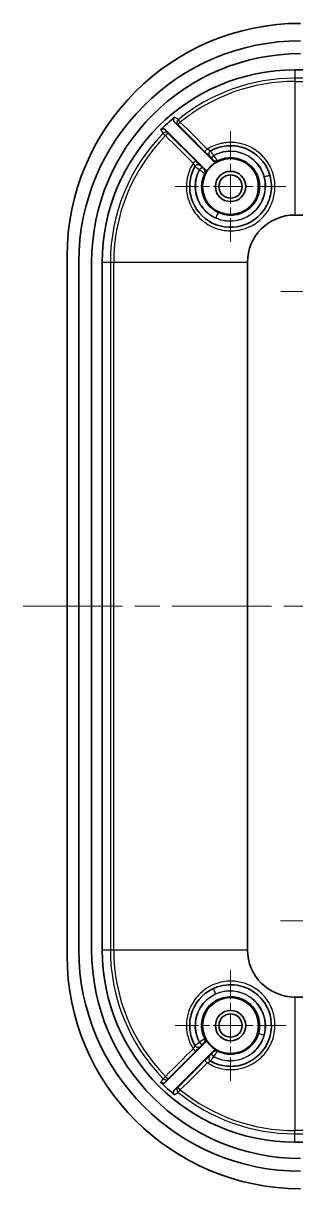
# Model space of a CAD drawing. Header units: millimetres. Extents: x 22 to 2802, y 12 to 434.
# Drawn here: x 1580.6 to 1603.9, y 242.5 to 342.5 of the extents above; entities that cross this region are included whole.
import ezdxf

# ---------------------------------------------------------------- set-up
doc = ezdxf.new("R2010")
doc.units = ezdxf.units.MM
doc.header["$LTSCALE"] = 1.5
doc.linetypes.add('CHAIN', pattern=[0.3543, 0.2362, -0.0295, 0.0591, -0.0295])
doc.layers.add('Center Mark (ISO)', color=131, linetype='Continuous', lineweight=18, true_color=0x7fffff)
doc.layers.add('Centerline (ISO)', color=131, linetype='Continuous', lineweight=18, true_color=0x7fffff)
doc.layers.add('Visible (ISO)', color=7, linetype='Continuous', lineweight=35)
doc.layers.add('Visible Narrow (ISO)', color=7, linetype='Continuous', lineweight=25)

msp = doc.modelspace()

# ---------------------------------------------------------------- linework, layer by layer
at = {"layer": 'Center Mark (ISO)', "linetype": 'CHAIN', "ltscale": 7.037547}
for p, q in [((1598.35, 333.24), (1598.35, 323.74)), ((1603.1, 328.49), (1593.6, 328.49)), ((1598.35, 261.24), (1598.35, 251.74)), ((1603.1, 256.49), (1593.6, 256.49))]:
    msp.add_line(p, q, dxfattribs=at)
at = {"layer": 'Center Mark (ISO)', "linetype": 'CHAIN', "ltscale": 6.963467}
msp.add_line((1612.05, 319.49), (1602.65, 319.49), dxfattribs=at)
at = {"layer": 'Center Mark (ISO)', "linetype": 'CHAIN', "ltscale": 6.999409}
msp.add_line((1612.08, 265.49), (1602.63, 265.49), dxfattribs=at)
at = {"layer": 'Centerline (ISO)', "linetype": 'CHAIN', "ltscale": 23.990969}
msp.add_line((1580.6, 292.49), (1738.1, 292.49), dxfattribs=at)
at = {"layer": 'Visible (ISO)'}
for p, q in [((1603.85, 338.49), (1608.35, 338.49)), ((1596.86, 330.69), (1593.55, 334)), ((1592.79, 333.35), (1596.15, 329.98)), ((1603.85, 326.04), (1714.85, 326.04)), ((1584.35, 322.49), (1584.35, 262.49)), ((1585.35, 262.99), (1585.35, 321.99)), ((1586.45, 321.99), (1586.45, 262.99)), ((1587.35, 262.99), (1587.35, 321.99)), ((1599.8, 262.99), (1599.8, 321.99)), ((1714.85, 258.94), (1603.85, 258.94)), ((1596.15, 255), (1592.79, 251.64)), ((1593.55, 250.98), (1596.86, 254.29)), ((1608.35, 246.49), (1603.85, 246.49))]:
    msp.add_line(p, q, dxfattribs=at)
for centre, radius in [((1598.35, 328.49), 2.4), ((1598.35, 328.49), 1.3), ((1598.35, 328.49), 1), ((1598.35, 256.49), 2.4), ((1598.35, 256.49), 1.3), ((1598.35, 256.49), 1)]:
    msp.add_circle(centre, radius, dxfattribs=at)
for centre, radius, start, end in [((1604.35, 322.49), 20, 90, 180), ((1604.35, 321.99), 19, 90, 180), ((1604.35, 321.99), 17.9, 90, 180), ((1603.85, 321.99), 16.5, 90, 180), ((1603.85, 321.99), 16.15, 129.5443, 135.3356), ((1598.35, 328.49), 2.43, 117.9489, 152.0511), ((1603.85, 321.99), 4.05, 90, 180), ((1604.35, 262.49), 20, 180, 270), ((1604.35, 262.99), 19, 180, 270), ((1604.35, 262.99), 17.9, 180, 270), ((1603.85, 262.99), 16.5, 180, 270), ((1603.85, 262.99), 4.05, 180, 270), ((1598.35, 256.49), 2.43, 207.9489, 242.0511), ((1603.85, 262.99), 16.15, 224.6644, 230.4557)]:
    msp.add_arc(centre, radius, start, end, dxfattribs=at)
for points, knots in [([(1593.57, 334.45), (1593.55, 334.43), (1593.54, 334.42), (1593.51, 334.38), (1593.5, 334.36), (1593.47, 334.3), (1593.46, 334.27), (1593.46, 334.19), (1593.46, 334.16), (1593.48, 334.1), (1593.49, 334.08), (1593.52, 334.04), (1593.53, 334.02), (1593.55, 334)], [-0.0499464, -0.0499464, -0.0499464, -0.0499464, -0.0429883, -0.0429883, -0.0360296, -0.0360296, -0.0249849, -0.0249849, -0.0139376, -0.0139376, -0.0069688, -0.0069688, 0, 0, 0, 0]), ([(1592.79, 333.35), (1592.78, 333.36), (1592.76, 333.37), (1592.72, 333.4), (1592.71, 333.41), (1592.65, 333.43), (1592.62, 333.43), (1592.54, 333.43), (1592.5, 333.43), (1592.45, 333.41), (1592.43, 333.4), (1592.4, 333.37), (1592.38, 333.36), (1592.37, 333.35)], [-0.0472684, -0.0472684, -0.0472684, -0.0472684, -0.041016, -0.041016, -0.0347632, -0.0347632, -0.0236502, -0.0236502, -0.0125375, -0.0125375, -0.0062683, -0.0062683, 0, 0, 0, 0]), ([(1596.63, 331.54), (1597.01, 331.75), (1597.9, 332.05), (1599.84, 331.93), (1601.46, 330.58), (1601.95, 328.66), (1601.71, 327.19), (1600.9, 325.95), (1599.23, 324.85), (1596.59, 324.97), (1594.91, 327.02), (1594.79, 328.95), (1595.09, 329.83), (1595.3, 330.21)], [1.30268, 1.30268, 1.30268, 1.30268, 1.44476, 1.60317, 1.92, 2.07842, 2.23684, 2.39525, 2.55367, 2.8705, 3.18733, 3.34575, 3.48728, 3.48728, 3.48728, 3.48728]), ([(1596.86, 330.69), (1596.89, 330.66), (1596.92, 330.64), (1596.96, 330.63), (1596.97, 330.62), (1596.99, 330.61), (1597, 330.61), (1597.03, 330.61), (1597.05, 330.6), (1597.07, 330.6), (1597.1, 330.6), (1597.12, 330.61), (1597.15, 330.61), (1597.17, 330.62), (1597.19, 330.63), (1597.21, 330.64)], [0, 0, 0, 0, 0.0117193, 0.0117193, 0.0117193, 0.0164193, 0.0164193, 0.0164193, 0.0234384, 0.0234384, 0.0234384, 0.0308632, 0.0308632, 0.0308632, 0.0382879, 0.0382879, 0.0382879, 0.0382879]), ([(1596.21, 329.63), (1596.23, 329.66), (1596.24, 329.7), (1596.24, 329.74), (1596.24, 329.78), (1596.24, 329.81), (1596.23, 329.84), (1596.23, 329.85), (1596.23, 329.85), (1596.23, 329.86), (1596.22, 329.88), (1596.21, 329.9), (1596.2, 329.92), (1596.19, 329.95), (1596.17, 329.97), (1596.15, 329.98)], [0, 0, 0, 0, 0.0117193, 0.0117193, 0.0117193, 0.0218978, 0.0218978, 0.0218978, 0.0234385, 0.0234385, 0.0234385, 0.0308632, 0.0308632, 0.0308632, 0.0382879, 0.0382879, 0.0382879, 0.0382879]), ([(1595.3, 254.77), (1595.09, 255.15), (1594.79, 256.04), (1594.91, 257.97), (1596.37, 259.73), (1598.35, 260.1), (1599.79, 259.76), (1600.9, 259.04), (1601.99, 257.38), (1601.87, 254.74), (1599.83, 253.05), (1597.9, 252.93), (1597.01, 253.23), (1596.63, 253.44)], [1.2948, 1.2948, 1.2948, 1.2948, 1.43633, 1.59474, 1.91158, 2.1228, 2.22841, 2.38683, 2.54524, 2.86207, 3.17891, 3.33732, 3.4794, 3.4794, 3.4794, 3.4794]), ([(1596.15, 255), (1596.18, 255.03), (1596.2, 255.06), (1596.22, 255.1), (1596.23, 255.11), (1596.23, 255.13), (1596.23, 255.14), (1596.24, 255.17), (1596.24, 255.19), (1596.24, 255.21), (1596.24, 255.24), (1596.24, 255.26), (1596.23, 255.29), (1596.23, 255.31), (1596.22, 255.33), (1596.21, 255.35)], [0, 0, 0, 0, 0.0117193, 0.0117193, 0.0117193, 0.0164193, 0.0164193, 0.0164193, 0.0234384, 0.0234384, 0.0234384, 0.0308632, 0.0308632, 0.0308632, 0.0382879, 0.0382879, 0.0382879, 0.0382879]), ([(1597.21, 254.35), (1597.18, 254.37), (1597.14, 254.38), (1597.1, 254.38), (1597.07, 254.38), (1597.04, 254.38), (1597, 254.37), (1597, 254.37), (1596.99, 254.37), (1596.99, 254.37), (1596.96, 254.36), (1596.94, 254.35), (1596.92, 254.34), (1596.9, 254.33), (1596.88, 254.31), (1596.86, 254.29)], [0, 0, 0, 0, 0.0117193, 0.0117193, 0.0117193, 0.0218978, 0.0218978, 0.0218978, 0.0234385, 0.0234385, 0.0234385, 0.0308632, 0.0308632, 0.0308632, 0.0382879, 0.0382879, 0.0382879, 0.0382879]), ([(1592.37, 251.64), (1592.38, 251.62), (1592.4, 251.61), (1592.43, 251.59), (1592.45, 251.58), (1592.5, 251.56), (1592.54, 251.55), (1592.61, 251.55), (1592.65, 251.56), (1592.71, 251.58), (1592.72, 251.59), (1592.76, 251.61), (1592.78, 251.62), (1592.79, 251.64)], [-0.0472738, -0.0472738, -0.0472738, -0.0472738, -0.041019, -0.041019, -0.0347632, -0.0347632, -0.0236514, -0.0236514, -0.0125367, -0.0125367, -0.0062682, -0.0062682, 0, 0, 0, 0]), ([(1593.55, 250.98), (1593.53, 250.97), (1593.52, 250.95), (1593.49, 250.91), (1593.48, 250.89), (1593.46, 250.83), (1593.46, 250.79), (1593.46, 250.72), (1593.47, 250.68), (1593.5, 250.63), (1593.51, 250.61), (1593.54, 250.57), (1593.55, 250.55), (1593.57, 250.54)], [-0.0499401, -0.0499401, -0.0499401, -0.0499401, -0.0429847, -0.0429847, -0.0360294, -0.0360294, -0.0249835, -0.0249835, -0.0139381, -0.0139381, -0.0069687, -0.0069687, 0, 0, 0, 0])]:
    msp.add_open_spline(points, degree=3, knots=knots, dxfattribs=at)
at = {"layer": 'Visible Narrow (ISO)'}
for p, q in [((1603.85, 338.49), (1603.85, 337.78)), ((1714.85, 337.78), (1603.85, 337.78)), ((1603.85, 337.78), (1603.85, 337.51)), ((1603.85, 337.51), (1714.85, 337.51)), ((1603.85, 337.51), (1603.85, 326.04)), ((1594.04, 334.01), (1593.87, 334.23)), ((1592.58, 333.05), (1592.78, 332.86)), ((1595.37, 330.69), (1593.01, 333.05)), ((1596.57, 331.07), (1596.57, 331.07)), ((1596.91, 331.15), (1596.9, 331.16)), ((1595.78, 330.28), (1595.78, 330.28)), ((1595.92, 330.13), (1595.91, 330.14)), ((1596.71, 330.93), (1596.71, 330.92)), ((1595.68, 329.94), (1595.69, 329.93)), ((1587.35, 321.99), (1588.06, 321.99)), ((1588.06, 321.99), (1588.34, 321.99)), ((1588.06, 321.99), (1588.06, 262.99)), ((1588.34, 262.99), (1588.34, 321.99)), ((1588.34, 321.99), (1599.8, 321.99)), ((1587.35, 262.99), (1588.06, 262.99)), ((1588.06, 262.99), (1588.34, 262.99)), ((1588.34, 262.99), (1599.8, 262.99)), ((1603.85, 258.94), (1603.85, 247.48)), ((1595.69, 255.05), (1595.68, 255.04)), ((1593.01, 251.93), (1595.37, 254.3)), ((1595.78, 254.71), (1595.78, 254.71)), ((1595.91, 254.85), (1595.92, 254.85)), ((1596.71, 254.06), (1596.71, 254.05)), ((1596.57, 253.92), (1596.57, 253.92)), ((1596.9, 253.82), (1596.91, 253.83)), ((1592.78, 252.13), (1592.58, 251.93)), ((1593.87, 250.76), (1594.04, 250.97)), ((1603.85, 247.2), (1603.85, 247.48)), ((1714.85, 247.48), (1603.85, 247.48)), ((1603.85, 247.2), (1714.85, 247.2)), ((1603.85, 246.49), (1603.85, 247.2))]:
    msp.add_line(p, q, dxfattribs=at)
for centre, radius, start, end in [((1603.85, 321.99), 15.79, 90, 129.2157), ((1603.85, 321.99), 15.51, 90, 129.2157), ((1603.85, 321.99), 15.79, 135.5435, 180), ((1603.85, 321.99), 15.51, 135.5435, 180), ((1603.85, 262.99), 15.79, 180, 224.4565), ((1603.85, 262.99), 15.51, 180, 224.4565), ((1603.85, 262.99), 15.79, 230.7843, 270), ((1603.85, 262.99), 15.51, 230.7843, 270)]:
    msp.add_arc(centre, radius, start, end, dxfattribs=at)
for centre, major_axis, ratio, start_param, end_param in [((1594.06, 333.99), (-0.179, -0.241), 0.99935, 4.46568, 6.13718), ((1594.06, 333.99), (-0.212, -0.212), 0.07606, 4.70465, 6.27793), ((1592.8, 332.84), (0.241, 0.178), 0.99938, 0.14871, 1.7288), ((1592.8, 332.84), (0.212, 0.212), 0.07644, 0.00525, 1.57155), ((1596.37, 331.68), (-0.212, -0.212), 0.07582, 4.7026, 6.27793), ((1596.78, 331.28), (-0.147, 0.261), 0.99999, 0.5088, 1.84284), ((1596.78, 331.28), (-0.147, 0.261), 0.99999, 0.00059, 1.8424), ((1596.78, 331.28), (-0.147, 0.261), 0.99999, 0.00574, 0.18881), ((1596.92, 331.14), (-0.212, -0.212), 0.07573, 4.70193, 6.27793), ((1596.93, 331.14), (-0.212, -0.212), 0.07573, 4.70191, 6.27793), ((1595.16, 330.47), (0.212, 0.212), 0.07644, 0.00525, 1.57176), ((1595.57, 330.07), (-0.261, 0.147), 0.99999, 4.44077, 6.28225), ((1595.56, 330.06), (-0.261, 0.147), 0.99999, 6.09613, 6.27713), ((1595.56, 330.06), (-0.261, 0.147), 0.99999, 4.44033, 5.77204), ((1595.7, 329.93), (0.212, 0.212), 0.07644, 0.00525, 1.57186), ((1595.71, 329.92), (0.212, 0.212), 0.07644, 0.00525, 1.57186), ((1597.08, 330.98), (0.212, -0.212), 0.99999, 4.71239, 5.96965), ((1595.87, 329.76), (0.212, -0.212), 0.99999, 0.31355, 1.5708), ((1601.25, 329.28), (0.482, 0.131), 0.07622, 0, 1.5767), ((1597.11, 325.77), (0.208, 0.455), 0.07619, 0.00525, 1.56448), ((1597.1, 259.22), (-0.209, 0.454), 0.07622, 0, 1.5767), ((1595.7, 255.06), (0.212, -0.212), 0.07644, 4.71134, 6.27793), ((1595.71, 255.07), (0.212, -0.212), 0.07644, 4.71132, 6.27793), ((1595.87, 255.22), (0.212, 0.212), 0.99999, 4.71239, 5.96964), ((1601.24, 255.72), (-0.483, 0.13), 0.07619, 0.00525, 1.56448), ((1595.16, 254.51), (0.212, -0.212), 0.07644, 4.71142, 6.27793), ((1595.57, 254.92), (-0.261, -0.147), 0.99999, 0.00089, 1.84241), ((1595.56, 254.92), (-0.261, -0.147), 0.99999, 0.006, 0.18705), ((1595.56, 254.92), (-0.261, -0.147), 0.99999, 0.51114, 1.84286), ((1596.92, 253.84), (-0.212, 0.212), 0.07573, 0.00525, 1.58126), ((1596.93, 253.85), (-0.212, 0.212), 0.07573, 0.00525, 1.58128), ((1597.08, 254.01), (0.212, 0.212), 0.99999, 0.31354, 1.5708), ((1596.37, 253.3), (-0.212, 0.212), 0.07582, 0.00525, 1.58058), ((1596.78, 253.7), (-0.147, -0.261), 0.99999, 4.44034, 5.77438), ((1596.78, 253.71), (-0.147, -0.261), 0.99999, 4.44079, 6.2825), ((1596.78, 253.7), (-0.147, -0.261), 0.99999, 6.09438, 6.27735), ((1592.8, 252.14), (0.212, -0.212), 0.07644, 4.71163, 6.27793), ((1592.8, 252.14), (0.241, -0.178), 0.99938, 4.55438, 6.13448), ((1594.06, 250.99), (-0.179, 0.241), 0.99935, 0.14601, 1.81751), ((1594.06, 250.99), (-0.212, 0.212), 0.07606, 0.00525, 1.57853)]:
    msp.add_ellipse(centre, major_axis=major_axis, ratio=ratio, start_param=start_param, end_param=end_param, dxfattribs=at)
for points in [[(1593.55, 334), (1593.65, 333.93), (1593.75, 333.86), (1593.85, 333.78)], [(1593.87, 334.23), (1593.77, 334.3), (1593.67, 334.37), (1593.57, 334.45)], [(1596.36, 331.7), (1595.59, 332.47), (1594.82, 333.24), (1594.04, 334.01)], [(1592.37, 333.35), (1592.44, 333.25), (1592.51, 333.15), (1592.58, 333.05)], [(1593.01, 333.05), (1592.94, 333.15), (1592.86, 333.25), (1592.79, 333.35)], [(1593.85, 333.78), (1594.62, 333.01), (1595.39, 332.24), (1596.16, 331.47)], [(1592.78, 332.86), (1593.57, 332.07), (1594.36, 331.28), (1595.15, 330.49)], [(1596.08, 329.97), (1596.08, 329.97), (1596.04, 330.01), (1595.96, 330.09), (1595.92, 330.13)], [(1596.71, 330.92), (1596.75, 330.88), (1596.84, 330.8), (1596.87, 330.76), (1596.87, 330.76)], [(1596.87, 330.76), (1596.87, 330.74), (1596.87, 330.71), (1596.86, 330.69)], [(1597.21, 330.64), (1597.22, 330.66), (1597.22, 330.68), (1597.22, 330.71)], [(1596.15, 329.98), (1596.13, 329.98), (1596.11, 329.98), (1596.08, 329.97)], [(1596.14, 329.62), (1596.16, 329.63), (1596.18, 329.63), (1596.21, 329.63)], [(1601.23, 255.68), (1601.37, 256.22), (1601.35, 257.37), (1600.4, 258.83), (1598.83, 259.58), (1597.11, 259.38), (1595.76, 258.3), (1595.18, 256.67), (1595.43, 255.54), (1595.69, 255.05)], [(1595.92, 254.85), (1595.96, 254.89), (1596.04, 254.98), (1596.08, 255.01), (1596.08, 255.01)], [(1596.08, 255.01), (1596.11, 255.01), (1596.13, 255.01), (1596.15, 255)], [(1596.21, 255.35), (1596.18, 255.36), (1596.16, 255.36), (1596.14, 255.36)], [(1595.15, 254.5), (1594.36, 253.71), (1593.57, 252.92), (1592.78, 252.13)], [(1596.87, 254.22), (1596.87, 254.22), (1596.84, 254.18), (1596.75, 254.1), (1596.71, 254.06)], [(1596.86, 254.29), (1596.87, 254.27), (1596.87, 254.25), (1596.87, 254.22)], [(1597.22, 254.28), (1597.22, 254.3), (1597.22, 254.32), (1597.21, 254.35)], [(1596.16, 253.51), (1595.39, 252.74), (1594.62, 251.97), (1593.85, 251.2)], [(1594.04, 250.97), (1594.82, 251.74), (1595.59, 252.51), (1596.36, 253.28)], [(1592.58, 251.93), (1592.51, 251.84), (1592.44, 251.74), (1592.37, 251.64)], [(1592.79, 251.64), (1592.86, 251.74), (1592.94, 251.83), (1593.01, 251.93)], [(1593.85, 251.2), (1593.75, 251.13), (1593.65, 251.06), (1593.55, 250.98)], [(1593.57, 250.54), (1593.67, 250.61), (1593.77, 250.69), (1593.87, 250.76)]]:
    msp.add_open_spline(points, degree=3, dxfattribs=at)
for points, knots in [([(1595.15, 330.49), (1594.87, 330.04), (1594.68, 329.54), (1594.61, 329.01), (1594.6, 328.95), (1594.59, 328.88), (1594.59, 328.82), (1594.55, 328.36), (1594.59, 327.89), (1594.72, 327.45), (1594.72, 327.42), (1594.73, 327.39), (1594.74, 327.37), (1594.89, 326.89), (1595.13, 326.44), (1595.45, 326.06), (1595.77, 325.67), (1596.17, 325.35), (1596.61, 325.12), (1596.63, 325.11), (1596.65, 325.1), (1596.67, 325.08), (1597.08, 324.88), (1597.53, 324.75), (1597.99, 324.7), (1598.42, 324.66), (1598.85, 324.69), (1599.26, 324.79), (1599.43, 324.83), (1599.58, 324.87), (1599.74, 324.93), (1599.83, 324.97), (1599.93, 325.01), (1600.02, 325.05), (1600.22, 325.15), (1600.41, 325.26), (1600.59, 325.39), (1600.76, 325.51), (1600.91, 325.64), (1601.05, 325.79), (1601.06, 325.8), (1601.07, 325.81), (1601.08, 325.82), (1601.23, 325.96), (1601.36, 326.13), (1601.48, 326.3), (1601.63, 326.52), (1601.76, 326.75), (1601.87, 327), (1601.88, 327.03), (1601.89, 327.07), (1601.9, 327.1), (1602.04, 327.46), (1602.12, 327.84), (1602.15, 328.22), (1602.16, 328.36), (1602.16, 328.5), (1602.15, 328.65), (1602.14, 329), (1602.07, 329.36), (1601.96, 329.69), (1601.9, 329.85), (1601.84, 330.01), (1601.76, 330.16), (1601.62, 330.43), (1601.46, 330.69), (1601.26, 330.92), (1600.97, 331.26), (1600.61, 331.56), (1600.22, 331.78), (1599.96, 331.93), (1599.69, 332.05), (1599.4, 332.13), (1599.27, 332.16), (1599.13, 332.2), (1599, 332.22), (1598.61, 332.28), (1598.22, 332.29), (1597.83, 332.23), (1597.72, 332.22), (1597.61, 332.2), (1597.5, 332.17), (1597.1, 332.08), (1596.71, 331.92), (1596.36, 331.7)], [-3.50416, -3.50416, -3.50416, -3.50416, -3.34577, -3.34577, -3.34577, -3.32566, -3.32566, -3.32566, -3.18731, -3.18731, -3.18731, -3.17857, -3.17857, -3.17857, -3.02872, -3.02872, -3.02872, -2.87756, -2.87756, -2.87756, -2.87046, -2.87046, -2.87046, -2.73225, -2.73225, -2.73225, -2.60338, -2.60338, -2.60338, -2.55366, -2.55366, -2.55366, -2.52313, -2.52313, -2.52313, -2.45584, -2.45584, -2.45584, -2.39521, -2.39521, -2.39521, -2.39104, -2.39104, -2.39104, -2.32811, -2.32811, -2.32811, -2.24722, -2.24722, -2.24722, -2.23682, -2.23682, -2.23682, -2.12112, -2.12112, -2.12112, -2.07845, -2.07845, -2.07845, -1.97132, -1.97132, -1.97132, -1.92, -1.92, -1.92, -1.829, -1.829, -1.829, -1.69256, -1.69256, -1.69256, -1.60326, -1.60326, -1.60326, -1.5616, -1.5616, -1.5616, -1.44469, -1.44469, -1.44469, -1.41085, -1.41085, -1.41085, -1.28634, -1.28634, -1.28634, -1.28634]), ([(1596.16, 331.47), (1596.27, 331.36), (1596.42, 331.22), (1596.54, 331.09), (1596.57, 331.07), (1596.57, 331.07)], [-0.0911333, -0.0911333, -0.0911333, -0.0911333, -0.0455666, -0.0260381, 0, 0, 0, 0]), ([(1596.63, 331.54), (1596.63, 331.54), (1596.62, 331.55), (1596.6, 331.56), (1596.59, 331.56), (1596.57, 331.57), (1596.55, 331.58), (1596.5, 331.61), (1596.43, 331.66), (1596.36, 331.7)], [0, 0, 0, 0, 0.0260381, 0.0260381, 0.0260381, 0.0451767, 0.0451767, 0.0451767, 0.0911333, 0.0911333, 0.0911333, 0.0911333]), ([(1596.57, 331.07), (1596.57, 331.07), (1596.58, 331.06), (1596.61, 331.02), (1596.67, 330.97), (1596.71, 330.93)], [0, 0, 0, 0, 0.0065435, 0.0152682, 0.0305364, 0.0305364, 0.0305364, 0.0305364]), ([(1596.9, 331.16), (1596.83, 331.26), (1596.76, 331.36), (1596.71, 331.43), (1596.68, 331.47), (1596.66, 331.5), (1596.65, 331.52), (1596.64, 331.53), (1596.63, 331.54), (1596.63, 331.54)], [-0.0305364, -0.0305364, -0.0305364, -0.0305364, -0.0152682, -0.0152682, -0.0152682, -0.0065435, -0.0065435, -0.0065435, -0.0003081, -0.0003081, -0.0003081, -0.0003081]), ([(1596.9, 331.16), (1597.58, 331.53), (1598.95, 331.68), (1600.56, 330.74), (1601.1, 329.82), (1601.23, 329.32)], [1.515328, 1.515328, 1.515328, 1.515328, 1.772554, 1.948153, 2.123752, 2.123752, 2.123752, 2.123752]), ([(1597.08, 325.79), (1597.6, 325.55), (1598.5, 325.43), (1599.76, 325.82), (1600.71, 326.55), (1601.39, 327.88), (1601.34, 329.53), (1600.3, 331.01), (1598.61, 331.68), (1597.42, 331.43), (1596.91, 331.15)], [-1.507971, -1.507971, -1.507971, -1.507971, -1.368624, -1.298951, -1.194441, -1.089931, -0.950585, -0.811238, -0.671892, -0.532545, -0.532545, -0.532545, -0.532545]), ([(1597.22, 330.71), (1597.22, 330.71), (1597.18, 330.76), (1597.13, 330.84), (1597.07, 330.93), (1596.99, 331.04), (1596.91, 331.15)], [-0.0334927, -0.0334927, -0.0334927, -0.0334927, -0.0170342, -0.0170342, -0.0170342, 0, 0, 0, 0]), ([(1597.22, 330.71), (1597.63, 330.92), (1598.6, 331.11), (1599.98, 330.56), (1600.85, 329.33), (1600.9, 327.95), (1600.33, 326.85), (1599.55, 326.25), (1598.5, 325.92), (1597.76, 326.03), (1597.32, 326.23)], [0.537815, 0.537815, 0.537815, 0.537815, 0.671892, 0.811238, 0.950585, 1.089931, 1.194441, 1.298951, 1.368624, 1.507971, 1.507971, 1.507971, 1.507971]), ([(1595.15, 330.49), (1595.19, 330.42), (1595.26, 330.31), (1595.3, 330.23), (1595.3, 330.21), (1595.3, 330.21)], [0, 0, 0, 0, 0.0456514, 0.0717379, 0.0913025, 0.0913025, 0.0913025, 0.0913025]), ([(1595.3, 330.21), (1595.3, 330.21), (1595.32, 330.2), (1595.34, 330.18), (1595.36, 330.17), (1595.38, 330.15), (1595.41, 330.13), (1595.48, 330.08), (1595.58, 330.01), (1595.68, 329.94)], [-0.0302501, -0.0302501, -0.0302501, -0.0302501, -0.0218618, -0.0218618, -0.0218618, -0.0155018, -0.0155018, -0.0155018, 0, 0, 0, 0]), ([(1595.78, 330.28), (1595.78, 330.28), (1595.76, 330.3), (1595.64, 330.41), (1595.48, 330.58), (1595.37, 330.69)], [-0.0913028, -0.0913028, -0.0913028, -0.0913028, -0.0717379, -0.0456514, 0, 0, 0, 0]), ([(1595.91, 330.14), (1595.88, 330.17), (1595.83, 330.22), (1595.79, 330.27), (1595.78, 330.28), (1595.78, 330.28)], [0, 0, 0, 0, 0.0153033, 0.0218618, 0.0306065, 0.0306065, 0.0306065, 0.0306065]), ([(1601.23, 329.32), (1601.38, 328.78), (1601.36, 327.61), (1600.4, 326.14), (1598.81, 325.39), (1597.08, 325.6), (1595.72, 326.71), (1595.17, 328.35), (1595.43, 329.46), (1595.68, 329.94)], [0, 0, 0, 0, 0.18936, 0.37871, 0.56807, 0.75743, 0.94679, 1.13614, 1.31911, 1.31911, 1.31911, 1.31911]), ([(1595.69, 329.93), (1595.47, 329.53), (1595.36, 329.07), (1595.34, 328.61), (1595.33, 328.22), (1595.39, 327.83), (1595.53, 327.46), (1595.55, 327.38), (1595.58, 327.31), (1595.62, 327.23), (1595.75, 326.95), (1595.93, 326.7), (1596.14, 326.47), (1596.4, 326.19), (1596.72, 325.95), (1597.08, 325.79)], [-0.392703, -0.392703, -0.392703, -0.392703, -0.282132, -0.282132, -0.282132, -0.188064, -0.188064, -0.188064, -0.168365, -0.168365, -0.168365, -0.09391, -0.09391, -0.09391, 0, 0, 0, 0]), ([(1595.69, 329.93), (1595.8, 329.86), (1595.92, 329.78), (1596, 329.72), (1596.08, 329.66), (1596.14, 329.63), (1596.14, 329.62)], [-0.0335097, -0.0335097, -0.0335097, -0.0335097, -0.0167549, -0.0167549, -0.0167549, -0.0001689, -0.0001689, -0.0001689, -0.0001689]), ([(1597.32, 326.23), (1596.79, 326.47), (1596.35, 326.9), (1596.1, 327.43), (1595.78, 328.11), (1595.79, 328.95), (1596.14, 329.62)], [0, 0, 0, 0, 0.168301, 0.168301, 0.168301, 0.387589, 0.387589, 0.387589, 0.387589]), ([(1596.36, 253.28), (1596.57, 253.16), (1596.78, 253.05), (1597.28, 252.86), (1597.55, 252.79), (1598.04, 252.72), (1598.26, 252.71), (1598.78, 252.72), (1599.1, 252.77), (1599.57, 252.91), (1599.73, 252.96), (1600.34, 253.24), (1600.75, 253.53), (1601.37, 254.16), (1601.59, 254.48), (1601.81, 254.93), (1601.86, 255.04), (1602.08, 255.6), (1602.16, 256.09), (1602.15, 257.02), (1602.06, 257.47), (1601.9, 257.9), (1601.9, 257.91), (1601.79, 258.18), (1601.66, 258.42), (1601.38, 258.83), (1601.24, 259.01), (1601.07, 259.18), (1601.06, 259.19), (1600.91, 259.34), (1600.75, 259.47), (1600.41, 259.72), (1600.22, 259.83), (1599.93, 259.97), (1599.83, 260.02), (1599.58, 260.11), (1599.43, 260.16), (1599.08, 260.24), (1598.9, 260.27), (1598.49, 260.31), (1598.27, 260.31), (1597.57, 260.25), (1597.1, 260.11), (1596.65, 259.89), (1596.63, 259.88), (1596.19, 259.65), (1595.82, 259.35), (1595.21, 258.65), (1594.97, 258.26), (1594.78, 257.73), (1594.74, 257.64), (1594.62, 257.22), (1594.58, 256.88), (1594.57, 256.36), (1594.58, 256.16), (1594.68, 255.45), (1594.87, 254.94), (1595.15, 254.5)], [-3.49574, -3.49574, -3.49574, -3.49574, -3.42248, -3.42248, -3.33733, -3.33733, -3.27357, -3.27357, -3.1789, -3.1789, -3.12699, -3.12699, -2.9774, -2.9774, -2.86203, -2.86203, -2.82635, -2.82635, -2.67996, -2.67996, -2.54522, -2.54522, -2.54158, -2.54158, -2.45895, -2.45895, -2.39104, -2.39104, -2.38674, -2.38674, -2.32627, -2.32627, -2.25899, -2.25899, -2.22835, -2.22835, -2.17875, -2.17875, -2.12279, -2.12279, -2.0551, -2.0551, -1.91149, -1.91149, -1.90501, -1.90501, -1.76248, -1.76248, -1.62586, -1.62586, -1.59476, -1.59476, -1.49472, -1.49472, -1.43621, -1.43621, -1.27791, -1.27791, -1.27791, -1.27791]), ([(1595.68, 255.04), (1595.24, 255.86), (1595.19, 257.67), (1596.42, 258.9), (1597.06, 259.2)], [1.571683, 1.571683, 1.571683, 1.571683, 1.88441, 2.123752, 2.123752, 2.123752, 2.123752]), ([(1596.14, 255.36), (1595.93, 255.76), (1595.84, 256.21), (1595.87, 256.65), (1595.9, 257.11), (1596.06, 257.57), (1596.33, 257.94), (1596.6, 258.32), (1596.97, 258.61), (1597.4, 258.79), (1597.82, 258.97), (1598.3, 259.02), (1598.75, 258.95), (1599.21, 258.88), (1599.65, 258.67), (1599.99, 258.37), (1600.34, 258.06), (1600.6, 257.66), (1600.74, 257.22), (1600.87, 256.77), (1600.88, 256.29), (1600.76, 255.85)], [0.57766, 0.57766, 0.57766, 0.57766, 0.706179, 0.706179, 0.706179, 0.839811, 0.839811, 0.839811, 0.973443, 0.973443, 0.973443, 1.107075, 1.107075, 1.107075, 1.240707, 1.240707, 1.240707, 1.374339, 1.374339, 1.374339, 1.507971, 1.507971, 1.507971, 1.507971]), ([(1597.06, 259.2), (1597.33, 259.32), (1597.89, 259.49), (1598.78, 259.48), (1599.63, 259.22), (1600.37, 258.72), (1600.94, 258.03), (1601.4, 256.94), (1601.34, 255.42), (1600.27, 253.94), (1598.85, 253.4), (1597.68, 253.49), (1597.15, 253.69), (1596.9, 253.82)], [0, 0, 0, 0, 0.09869, 0.19738, 0.29606, 0.39475, 0.49344, 0.59213, 0.78951, 0.98688, 1.18426, 1.28295, 1.37546, 1.37546, 1.37546, 1.37546]), ([(1595.68, 255.04), (1595.58, 254.97), (1595.49, 254.9), (1595.42, 254.85), (1595.39, 254.83), (1595.36, 254.81), (1595.34, 254.8), (1595.32, 254.78), (1595.3, 254.77), (1595.3, 254.77)], [-0.0306065, -0.0306065, -0.0306065, -0.0306065, -0.0153033, -0.0153033, -0.0153033, -0.0087447, -0.0087447, -0.0087447, -0.0003408, -0.0003408, -0.0003408, -0.0003408]), ([(1596.14, 255.36), (1596.14, 255.36), (1596.09, 255.32), (1596, 255.27), (1595.92, 255.21), (1595.8, 255.13), (1595.69, 255.05)], [-0.0334343, -0.0334343, -0.0334343, -0.0334343, -0.0170011, -0.0170011, -0.0170011, 0, 0, 0, 0]), ([(1596.91, 253.83), (1597.37, 253.59), (1598.4, 253.34), (1600.19, 253.85), (1601.03, 254.94), (1601.23, 255.68)], [-0.432703, -0.432703, -0.432703, -0.432703, -0.309074, -0.185444, 0, 0, 0, 0]), ([(1600.76, 255.85), (1600.59, 255.23), (1600.18, 254.68), (1599.63, 254.35), (1599.26, 254.14), (1598.83, 254.01), (1598.41, 254), (1598, 254), (1597.59, 254.09), (1597.22, 254.28)], [0, 0, 0, 0, 0.185444, 0.185444, 0.185444, 0.309074, 0.309074, 0.309074, 0.427434, 0.427434, 0.427434, 0.427434]), ([(1595.3, 254.77), (1595.3, 254.77), (1595.3, 254.76), (1595.26, 254.67), (1595.19, 254.56), (1595.15, 254.5)], [0, 0, 0, 0, 0.0195649, 0.0456514, 0.0913028, 0.0913028, 0.0913028, 0.0913028]), ([(1595.37, 254.3), (1595.48, 254.41), (1595.64, 254.57), (1595.76, 254.69), (1595.78, 254.71), (1595.78, 254.71)], [-0.0913028, -0.0913028, -0.0913028, -0.0913028, -0.0456514, -0.0195649, 0, 0, 0, 0]), ([(1595.78, 254.71), (1595.78, 254.71), (1595.79, 254.72), (1595.83, 254.76), (1595.88, 254.81), (1595.91, 254.85)], [0, 0, 0, 0, 0.0087447, 0.0153033, 0.0306065, 0.0306065, 0.0306065, 0.0306065]), ([(1596.71, 254.05), (1596.67, 254.02), (1596.62, 253.97), (1596.58, 253.93), (1596.57, 253.92), (1596.57, 253.92)], [0, 0, 0, 0, 0.0152682, 0.0218117, 0.0305364, 0.0305364, 0.0305364, 0.0305364]), ([(1596.91, 253.83), (1596.99, 253.94), (1597.07, 254.05), (1597.13, 254.14), (1597.18, 254.22), (1597.22, 254.28), (1597.22, 254.28)], [-0.0335786, -0.0335786, -0.0335786, -0.0335786, -0.0167893, -0.0167893, -0.0167893, -0.0000754, -0.0000754, -0.0000754, -0.0000754]), ([(1596.57, 253.92), (1596.57, 253.92), (1596.54, 253.89), (1596.42, 253.77), (1596.27, 253.62), (1596.16, 253.51)], [-0.0911333, -0.0911333, -0.0911333, -0.0911333, -0.0650952, -0.0455666, 0, 0, 0, 0]), ([(1596.36, 253.28), (1596.43, 253.33), (1596.5, 253.37), (1596.55, 253.4), (1596.57, 253.41), (1596.59, 253.42), (1596.6, 253.43), (1596.62, 253.44), (1596.63, 253.44), (1596.63, 253.44)], [0, 0, 0, 0, 0.0455666, 0.0455666, 0.0455666, 0.0650952, 0.0650952, 0.0650952, 0.0911333, 0.0911333, 0.0911333, 0.0911333]), ([(1596.63, 253.44), (1596.63, 253.44), (1596.64, 253.46), (1596.66, 253.48), (1596.67, 253.5), (1596.69, 253.52), (1596.71, 253.55), (1596.76, 253.62), (1596.83, 253.72), (1596.9, 253.82)], [-0.0301889, -0.0301889, -0.0301889, -0.0301889, -0.0218117, -0.0218117, -0.0218117, -0.0154649, -0.0154649, -0.0154649, 0, 0, 0, 0])]:
    msp.add_open_spline(points, degree=3, knots=knots, dxfattribs=at)

doc.saveas('drawing.dxf')
